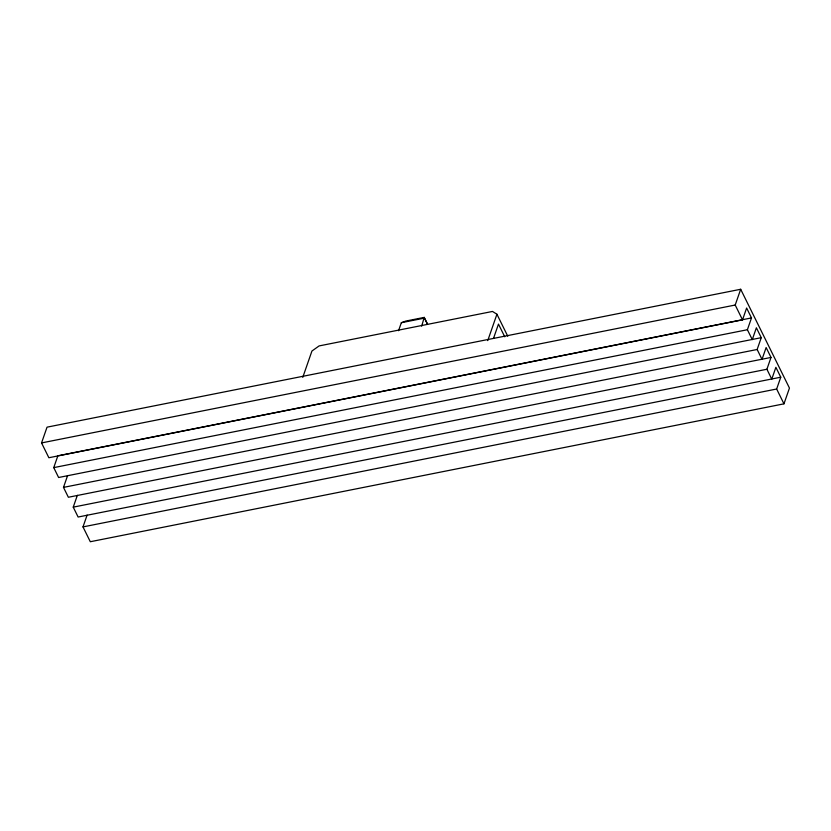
<?xml version="1.0" encoding="UTF-8"?>
<svg xmlns="http://www.w3.org/2000/svg" width="831" height="831" viewBox="0 0 831 831"><rect width="100%" height="100%" fill="white"/><g stroke="black" fill="none" stroke-linecap="round" stroke-linejoin="round"><path stroke-width="1.25" d="M783.965 403.835L776.653 389.012L780.766 377.201L775.884 367.323L771.77 379.133L766.899 369.255L771.012 357.434L766.14 347.555L762.017 359.376L757.145 349.487L761.258 337.677L756.387 327.798L752.273 339.609L747.391 329.73L751.504 317.92L746.633 308.031L742.519 319.852L48.863 457.736L41.55 442.923L47.035 427.165L740.691 289.271L789.45 388.077L783.965 403.835L90.309 541.729L82.996 526.906L87.11 515.085M761.258 337.677L58.617 477.503L53.745 467.624L57.858 455.804M771.012 357.434L68.371 497.26L63.488 487.382L67.602 475.571M780.766 377.201L78.124 517.027L73.242 507.139L77.356 495.328M302.764 377.388L311.947 351.014L319.104 345.925L492.513 311.448L496.928 314.243L507.772 336.223M398.548 330.728L401.342 322.708L405.725 321.078L424.226 317.4L427.57 324.173M421.67 326.136L424.226 317.4M487.745 340.617L496.928 314.243M493.541 338.29L498.475 324.111L504.739 336.784M742.519 319.852L735.206 305.029L740.691 289.271M401.342 322.708L424.464 318.117L427.331 323.924M41.55 442.923L735.206 305.029M59.126 455.554L751.504 317.92M53.745 467.624L747.391 329.73M63.488 487.382L757.145 349.487M73.242 507.139L766.899 369.255M82.996 526.906L776.653 389.012"/></g></svg>
